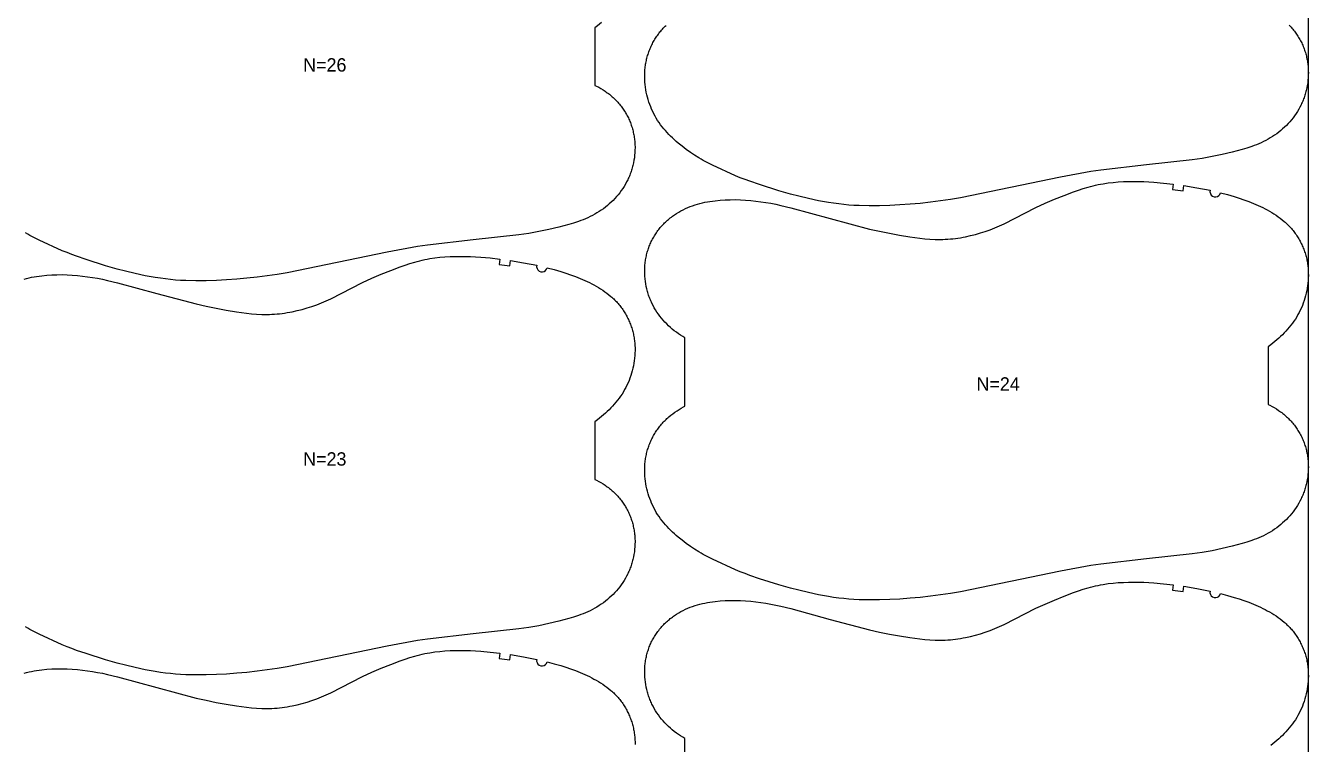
# Model space of a CAD drawing. Header units: inches. Extents: x 0 to 1954, y 0 to 1079.
# Drawn here: x 1474.4 to 1954.1, y 268.6 to 537.3 of the extents above; entities that cross this region are included whole.
import ezdxf

# ---------------------------------------------------------------- set-up
doc = ezdxf.new("R2010")
doc.units = ezdxf.units.IN

msp = doc.modelspace()

# ---------------------------------------------------------------- linework, layer by layer
at = {"layer": '1'}
for points in [[(0, 0), (1954.0894, 0), (1954.0894, 1078.714), (0, 1078.714), (0, 0)], [(1917.3463, 475.7156), (1917.303, 475.0946), (1917.4529, 474.4903), (1917.7812, 473.9614), (1918.2563, 473.5591), (1918.8321, 473.3223), (1919.4528, 473.2741), (1920.0583, 473.4191), (1920.5898, 473.7432), (1920.9959, 474.2151), (1921.2372, 474.789), (1923.807, 474.1025), (1926.361, 473.3577), (1928.1823, 472.7857), (1929.9914, 472.1766), (1931.7848, 471.5245), (1933.559, 470.8231), (1935.3105, 470.0667), (1936.1764, 469.6663), (1937.0349, 469.2505), (1937.8856, 468.8186), (1938.7279, 468.3702), (1939.5612, 467.9046), (1940.3849, 467.4213), (1941.1984, 466.9198), (1941.9998, 466.3989), (1942.7872, 465.8578), (1943.5588, 465.2955), (1944.3125, 464.7108), (1945.0466, 464.1027), (1945.4056, 463.7896), (1945.7589, 463.4703), (1946.1064, 463.1447), (1946.4477, 462.8125), (1946.7827, 462.4738), (1947.1112, 462.1287), (1947.4332, 461.7773), (1947.7485, 461.4198), (1948.0571, 461.0562), (1948.3589, 460.6869), (1948.6539, 460.3119), (1948.9419, 459.9314), (1949.2228, 459.5456), (1949.4966, 459.1546), (1949.7632, 458.7585), (1950.0225, 458.3576), (1950.2745, 457.952), (1950.5189, 457.5418), (1950.7559, 457.1272), (1950.9852, 456.7083), (1951.2067, 456.2854), (1951.4206, 455.8585), (1951.6265, 455.4279), (1951.8246, 454.9936), (1952.0148, 454.5558), (1952.1969, 454.1146), (1952.3709, 453.6703), (1952.5368, 453.2229), (1952.6945, 452.7726), (1952.844, 452.3195), (1952.9851, 451.8639), (1953.1178, 451.4057), (1953.2421, 450.9453), (1953.3579, 450.4827), (1953.4651, 450.0181), (1953.5637, 449.5516), (1953.6537, 449.0834), (1953.735, 448.6136), (1953.8077, 448.1424), (1953.872, 447.6699), (1953.9279, 447.1963), (1953.9754, 446.7217), (1954.0458, 445.7702), (1954.0836, 444.8166), (1954.0894, 443.8621), (1954.0638, 442.9078), (1954.0074, 441.955), (1953.9206, 441.0048), (1953.804, 440.0579), (1953.6579, 439.1152), (1953.4829, 438.1774), (1953.2792, 437.2451), (1953.0475, 436.3193), (1952.788, 435.4005), (1952.5012, 434.4896), (1952.1875, 433.5874), (1951.847, 432.695), (1951.4795, 431.8134), (1951.0851, 430.9439), (1950.6637, 430.0877), (1950.2153, 429.2458), (1949.7398, 428.4195), (1949.2372, 427.61), (1948.7078, 426.818), (1948.1529, 426.0436), (1947.5743, 425.2862), (1946.9734, 424.5456), (1946.3521, 423.8212), (1945.7119, 423.1129), (1945.0545, 422.4201), (1944.3816, 421.7425), (1943.6947, 421.0797), (1942.9947, 420.4311), (1942.2822, 419.7964), (1941.5581, 419.1749), (1940.0778, 417.9698), (1939.0894, 417.2159), (1939.0894, 395.6715), (1939.6608, 395.3977), (1940.5074, 394.9578), (1941.3394, 394.4901), (1942.1554, 393.9946), (1942.954, 393.4716), (1943.3463, 393.1999), (1943.7339, 392.9214), (1944.1164, 392.6361), (1944.4937, 392.344), (1944.8656, 392.0453), (1945.232, 391.7399), (1945.5928, 391.4278), (1945.9476, 391.1091), (1946.2964, 390.7839), (1946.639, 390.452), (1946.9752, 390.1136), (1947.3049, 389.7688), (1947.628, 389.4178), (1947.9444, 389.0606), (1948.2539, 388.6975), (1948.5564, 388.3285), (1948.8518, 387.9537), (1949.14, 387.5734), (1949.4209, 387.1877), (1949.6943, 386.7967), (1949.9601, 386.4005), (1950.2183, 385.9992), (1950.4686, 385.5931), (1950.711, 385.1822), (1950.9454, 384.7668), (1951.1716, 384.3468), (1951.3895, 383.9225), (1951.5991, 383.4941), (1951.8004, 383.0617), (1951.9933, 382.6254), (1952.1778, 382.1855), (1952.354, 381.7422), (1952.5217, 381.2956), (1952.681, 380.8458), (1952.8318, 380.3932), (1952.9742, 379.9377), (1953.108, 379.4797), (1953.2333, 379.0192), (1953.3501, 378.5566), (1953.4583, 378.0918), (1953.558, 377.6252), (1953.649, 377.1568), (1953.7314, 376.6869), (1953.8051, 376.2157), (1953.8704, 375.7431), (1953.927, 375.2695), (1953.9752, 374.7949), (1954.0149, 374.3195), (1954.0461, 373.8435), (1954.0689, 373.3669), (1954.0834, 372.89), (1954.0894, 372.4129), (1954.0766, 371.4585), (1954.0307, 370.505), (1953.9519, 369.5536), (1953.8406, 368.6054), (1953.6966, 367.6616), (1953.5202, 366.7236), (1953.3113, 365.7923), (1953.1947, 365.3297), (1953.0699, 364.8692), (1952.9371, 364.4111), (1952.7962, 363.9554), (1952.6472, 363.5024), (1952.4902, 363.0522), (1952.325, 362.6049), (1952.1518, 362.1607), (1951.9706, 361.7197), (1951.7814, 361.2821), (1951.5844, 360.8478), (1951.3797, 360.4172), (1950.9477, 359.5667), (1950.4864, 358.7315), (1949.9969, 357.9122), (1949.4801, 357.1096), (1948.9369, 356.3245), (1948.3685, 355.5575), (1947.7758, 354.8095), (1947.1594, 354.0809), (1946.5203, 353.3724), (1945.859, 352.6845), (1945.1764, 352.0179), (1944.4731, 351.373), (1943.7499, 350.7504), (1943.0076, 350.1507), (1942.2468, 349.5745), (1941.4686, 349.0219), (1940.6739, 348.4932), (1939.8636, 347.9887), (1939.0386, 347.5086), (1938.2001, 347.0531), (1937.3488, 346.6224), (1936.4858, 346.2168), (1935.6121, 345.8361), (1934.7287, 345.4784), (1933.8368, 345.1414), (1932.9376, 344.8229), (1931.1218, 344.2319), (1929.2906, 343.6872), (1925.6059, 342.6872), (1921.8956, 341.7958), (1918.1597, 341.0126), (1914.401, 340.3476), (1910.6237, 339.8038), (1893.5483, 337.9456), (1876.482, 336.006), (1872.7112, 335.4181), (1861.4452, 333.3697), (1824.0626, 325.6541), (1820.2968, 325.0324), (1812.7344, 323.9872), (1808.9416, 323.5596), (1805.1404, 323.2137), (1801.3327, 322.9476), (1797.5207, 322.7567), (1793.7054, 322.6421), (1789.888, 322.612), (1786.0723, 322.6969), (1784.1664, 322.793), (1782.2629, 322.9277), (1780.3626, 323.1016), (1778.4664, 323.3154), (1776.5751, 323.5694), (1774.689, 323.8609), (1770.9332, 324.5433), (1767.2, 325.3382), (1763.4883, 326.2282), (1760.4075, 327.0335), (1756.1272, 328.2484), (1748.8492, 330.5517), (1745.2393, 331.7958), (1743.4488, 332.4557), (1741.6726, 333.1512), (1739.9131, 333.8868), (1731.23, 337.8518), (1729.519, 338.6961), (1727.8338, 339.588), (1727.0036, 340.0565), (1726.1821, 340.5404), (1724.5647, 341.5518), (1722.9808, 342.6167), (1721.4297, 343.7301), (1719.9116, 344.8881), (1718.4313, 346.0932), (1717.7072, 346.7147), (1716.9948, 347.3494), (1716.2947, 347.998), (1715.6078, 348.6608), (1714.9349, 349.3384), (1714.2775, 350.0312), (1713.6373, 350.7395), (1713.016, 351.4639), (1712.4152, 352.2045), (1711.8365, 352.9619), (1711.2816, 353.7363), (1710.7522, 354.5283), (1710.2496, 355.3378), (1709.7742, 356.1641), (1709.3257, 357.006), (1708.9043, 357.8622), (1708.5099, 358.7317), (1708.1425, 359.6133), (1707.8019, 360.5057), (1707.4882, 361.4079), (1707.2015, 362.3188), (1706.942, 363.2376), (1706.7102, 364.1634), (1706.5065, 365.0957), (1706.3315, 366.0335), (1706.1854, 366.9762), (1706.0688, 367.9231), (1705.982, 368.8733), (1705.9256, 369.8261), (1705.9, 370.7804), (1705.9058, 371.7349), (1705.9436, 372.6885), (1706.014, 373.64), (1706.0615, 374.1146), (1706.1174, 374.5882), (1706.1817, 375.0607), (1706.2544, 375.5319), (1706.3358, 376.0017), (1706.4257, 376.4699), (1706.5243, 376.9364), (1706.6315, 377.401), (1706.7473, 377.8636), (1706.8716, 378.324), (1707.0043, 378.7822), (1707.1455, 379.2378), (1707.2949, 379.6909), (1707.4526, 380.1412), (1707.6185, 380.5886), (1707.7925, 381.0329), (1707.9747, 381.4741), (1708.1648, 381.9119), (1708.3629, 382.3462), (1708.5689, 382.7768), (1708.7827, 383.2037), (1709.0043, 383.6266), (1709.2336, 384.0455), (1709.4705, 384.4601), (1709.715, 384.8703), (1709.9669, 385.2759), (1710.2262, 385.6768), (1710.4928, 386.0729), (1710.7666, 386.4639), (1711.0475, 386.8497), (1711.3355, 387.2302), (1711.6305, 387.6052), (1711.9323, 387.9745), (1712.2409, 388.3381), (1712.5563, 388.6956), (1712.8782, 389.047), (1713.2067, 389.3921), (1713.5417, 389.7308), (1713.883, 390.063), (1714.2305, 390.3886), (1714.5838, 390.7079), (1714.9429, 391.021), (1715.6769, 391.6291), (1716.4306, 392.2138), (1717.2022, 392.7761), (1717.9897, 393.3172), (1718.7911, 393.8381), (1719.6045, 394.3396), (1720.4282, 394.8229), (1720.9, 395.0865), (1720.9, 420.6198), (1720.1259, 421.0704), (1719.3156, 421.5749), (1718.5208, 422.1036), (1717.7426, 422.6562), (1716.9818, 423.2324), (1716.2395, 423.8321), (1715.5163, 424.4547), (1714.813, 425.0996), (1714.1304, 425.7662), (1713.4691, 426.4541), (1712.83, 427.1626), (1712.2137, 427.8912), (1711.6209, 428.6392), (1711.0525, 429.4062), (1710.5094, 430.1913), (1709.9925, 430.9939), (1709.503, 431.8132), (1709.0417, 432.6484), (1708.6098, 433.4989), (1708.4051, 433.9295), (1708.208, 434.3638), (1708.0189, 434.8014), (1707.8376, 435.2424), (1707.6644, 435.6866), (1707.4992, 436.1339), (1707.3422, 436.5841), (1707.1932, 437.0371), (1707.0523, 437.4928), (1706.9195, 437.9509), (1706.7948, 438.4114), (1706.6781, 438.874), (1706.4692, 439.8053), (1706.2928, 440.7433), (1706.1489, 441.6871), (1706.0375, 442.6353), (1705.9587, 443.5867), (1705.9128, 444.5402), (1705.9, 445.4946), (1705.9061, 445.9717), (1705.9205, 446.4486), (1705.9433, 446.9252), (1705.9745, 447.4012), (1706.0142, 447.8766), (1706.0624, 448.3512), (1706.1191, 448.8248), (1706.1843, 449.2974), (1706.2581, 449.7686), (1706.3405, 450.2385), (1706.4315, 450.7069), (1706.5311, 451.1735), (1706.6393, 451.6383), (1706.7561, 452.1009), (1706.8814, 452.5614), (1707.0152, 453.0194), (1707.1576, 453.4749), (1707.3084, 453.9275), (1707.4677, 454.3773), (1707.6354, 454.8239), (1707.8116, 455.2672), (1707.9961, 455.7071), (1708.1891, 456.1434), (1708.3903, 456.5758), (1708.5999, 457.0042), (1708.8178, 457.4285), (1709.044, 457.8485), (1709.2784, 458.2639), (1709.5208, 458.6748), (1709.7711, 459.0809), (1710.0293, 459.4821), (1710.2951, 459.8784), (1710.5685, 460.2694), (1710.8494, 460.6551), (1711.1376, 461.0354), (1711.433, 461.4102), (1711.7355, 461.7792), (1712.045, 462.1423), (1712.3614, 462.4995), (1712.6845, 462.8505), (1713.0142, 463.1953), (1713.3504, 463.5337), (1713.693, 463.8656), (1714.0418, 464.1908), (1714.3967, 464.5095), (1714.7574, 464.8216), (1715.1238, 465.127), (1715.4957, 465.4257), (1715.8731, 465.7178), (1716.2556, 466.0031), (1716.6431, 466.2816), (1717.0354, 466.5533), (1717.8341, 467.0763), (1718.65, 467.5718), (1719.482, 468.0395), (1720.3287, 468.4794), (1721.1889, 468.8917), (1722.0617, 469.2766), (1722.946, 469.6346), (1723.8407, 469.9658), (1724.7448, 470.2707), (1725.6572, 470.5496), (1726.5769, 470.8028), (1727.503, 471.0307), (1728.4346, 471.2345), (1729.3711, 471.4154), (1730.3118, 471.5749), (1731.2562, 471.714), (1732.2035, 471.8342), (1734.1042, 472.0228), (1736.0092, 472.1494), (1737.9165, 472.2166), (1739.8246, 472.2254), (1741.7318, 472.1771), (1743.6368, 472.0732), (1745.5388, 471.9175), (1747.4367, 471.7143), (1749.3299, 471.468), (1751.2175, 471.1822), (1753.0985, 470.8569), (1754.9717, 470.4913), (1756.8361, 470.0849), (1760.539, 469.1619), (1775.2666, 465.1351), (1790.0332, 461.2533), (1793.7564, 460.412), (1797.4957, 459.6454), (1801.2488, 458.9502), (1805.0144, 458.3289), (1808.7967, 457.8161), (1810.6955, 457.6145), (1812.5984, 457.4614), (1814.5041, 457.3675), (1815.4576, 457.346), (1816.4112, 457.3434), (1817.3647, 457.3606), (1818.3179, 457.3975), (1819.2703, 457.4538), (1820.2215, 457.5292), (1821.1712, 457.6232), (1822.119, 457.7354), (1823.0645, 457.8656), (1824.0074, 458.0133), (1824.9472, 458.1782), (1825.8839, 458.3597), (1827.7472, 458.7709), (1829.5963, 459.2431), (1831.4303, 459.7723), (1833.2481, 460.3556), (1835.0476, 460.9924), (1836.8267, 461.6829), (1838.5832, 462.4275), (1840.3164, 463.2241), (1852.231, 469.2676), (1855.6963, 470.8671), (1859.2038, 472.3735), (1862.7419, 473.8044), (1866.3131, 475.1526), (1868.1133, 475.7896), (1869.9255, 476.3902), (1871.7521, 476.9416), (1872.6715, 477.1951), (1873.5953, 477.4315), (1874.5237, 477.6498), (1875.4563, 477.85), (1876.3929, 478.0327), (1877.3328, 478.1982), (1879.2211, 478.4797), (1881.1176, 478.6984), (1883.0193, 478.8583), (1884.9245, 478.9654), (1886.8321, 479.0259), (1888.7408, 479.046), (1890.6494, 479.031), (1892.5573, 478.9811), (1894.4637, 478.8957), (1896.368, 478.774), (1899.9606, 478.4497), (1903.5446, 478.0322), (1903.2947, 476.0479), (1907.2218, 475.5185), (1907.5088, 477.4978), (1912.436, 476.6532), (1917.3463, 475.7156)]]:
    msp.add_lwpolyline(points, close=True, dxfattribs=at)
for points in [[(1689.7581, 538.4389), (1688.2778, 537.2338), (1687.2894, 536.4799), (1687.2894, 514.9355), (1687.8608, 514.6617), (1688.7074, 514.2218), (1689.5394, 513.7541), (1690.3554, 513.2586), (1691.154, 512.7356), (1691.5463, 512.4639), (1691.9339, 512.1854), (1692.3164, 511.9001), (1692.6937, 511.608), (1693.0656, 511.3093), (1693.432, 511.0039), (1693.7928, 510.6918), (1694.1476, 510.3731), (1694.4964, 510.0479), (1694.839, 509.716), (1695.1752, 509.3776), (1695.5049, 509.0328), (1695.828, 508.6818), (1696.1444, 508.3246), (1696.4539, 507.9615), (1696.7564, 507.5925), (1697.0518, 507.2177), (1697.34, 506.8374), (1697.6209, 506.4517), (1697.8943, 506.0607), (1698.1601, 505.6645), (1698.4183, 505.2632), (1698.6686, 504.8571), (1698.911, 504.4462), (1699.1454, 504.0308), (1699.3716, 503.6108), (1699.5895, 503.1865), (1699.7991, 502.7581), (1700.0004, 502.3257), (1700.1933, 501.8894), (1700.3778, 501.4495), (1700.554, 501.0062), (1700.7217, 500.5596), (1700.881, 500.1098), (1701.0318, 499.6572), (1701.1742, 499.2017), (1701.308, 498.7437), (1701.4333, 498.2832), (1701.5501, 497.8206), (1701.6583, 497.3558), (1701.758, 496.8892), (1701.849, 496.4208), (1701.9314, 495.9509), (1702.0051, 495.4797), (1702.0704, 495.0071), (1702.127, 494.5335), (1702.1752, 494.0589), (1702.2149, 493.5835), (1702.2461, 493.1075), (1702.2689, 492.6309), (1702.2834, 492.154), (1702.2894, 491.6769), (1702.2766, 490.7225), (1702.2307, 489.769), (1702.1519, 488.8176), (1702.0406, 487.8694), (1701.8966, 486.9256), (1701.7202, 485.9876), (1701.5113, 485.0563), (1701.3947, 484.5937), (1701.2699, 484.1332), (1701.1371, 483.6751), (1700.9962, 483.2194), (1700.8472, 482.7664), (1700.6902, 482.3162), (1700.525, 481.8689), (1700.3518, 481.4247), (1700.1706, 480.9837), (1699.9814, 480.5461), (1699.7844, 480.1118), (1699.5797, 479.6812), (1699.1477, 478.8307), (1698.6864, 477.9955), (1698.1969, 477.1762), (1697.6801, 476.3736), (1697.1369, 475.5885), (1696.5685, 474.8215), (1695.9758, 474.0735), (1695.3594, 473.3449), (1694.7203, 472.6364), (1694.059, 471.9485), (1693.3764, 471.2819), (1692.6731, 470.637), (1691.9499, 470.0144), (1691.2076, 469.4147), (1690.4468, 468.8385), (1689.6686, 468.2859), (1688.8739, 467.7572), (1688.0636, 467.2527), (1687.2386, 466.7726), (1686.4001, 466.3171), (1685.5488, 465.8864), (1684.6858, 465.4808), (1683.8121, 465.1001), (1682.9287, 464.7424), (1682.0368, 464.4054), (1681.1376, 464.0869), (1679.3218, 463.4959), (1677.4906, 462.9512), (1673.8059, 461.9512), (1670.0956, 461.0598), (1666.3597, 460.2766), (1662.601, 459.6116), (1658.8237, 459.0678), (1641.7483, 457.2096), (1624.682, 455.27), (1620.9112, 454.6821), (1609.6452, 452.6337), (1572.2626, 444.9181), (1568.4968, 444.2964), (1560.9344, 443.2512), (1557.1416, 442.8236), (1553.3404, 442.4777), (1549.5327, 442.2116), (1545.7207, 442.0207), (1541.9054, 441.9061), (1538.088, 441.876), (1534.2723, 441.9609), (1532.3664, 442.057), (1530.4629, 442.1917), (1528.5626, 442.3656), (1526.6664, 442.5794), (1524.7751, 442.8334), (1522.889, 443.1249), (1519.1332, 443.8073), (1515.4, 444.6022), (1511.6883, 445.4922), (1508.6075, 446.2975), (1504.3272, 447.5124), (1497.0492, 449.8157), (1493.4393, 451.0598), (1491.6488, 451.7197), (1489.8726, 452.4152), (1488.1131, 453.1508), (1479.43, 457.1158), (1477.719, 457.9601), (1476.0338, 458.852), (1475.2036, 459.3205), (1474.3821, 459.8044)], [(1946.9752, 537.4056), (1947.3049, 537.0608), (1947.628, 536.7098), (1947.9444, 536.3526), (1948.2539, 535.9895), (1948.5564, 535.6205), (1948.8518, 535.2457), (1949.14, 534.8654), (1949.4209, 534.4797), (1949.6943, 534.0887), (1949.9601, 533.6925), (1950.2183, 533.2912), (1950.4686, 532.8851), (1950.711, 532.4742), (1950.9454, 532.0588), (1951.1716, 531.6388), (1951.3895, 531.2145), (1951.5991, 530.7861), (1951.8004, 530.3537), (1951.9933, 529.9174), (1952.1778, 529.4775), (1952.354, 529.0342), (1952.5217, 528.5876), (1952.681, 528.1378), (1952.8318, 527.6852), (1952.9742, 527.2297), (1953.108, 526.7717), (1953.2333, 526.3112), (1953.3501, 525.8486), (1953.4583, 525.3838), (1953.558, 524.9172), (1953.649, 524.4488), (1953.7314, 523.9789), (1953.8051, 523.5077), (1953.8704, 523.0351), (1953.927, 522.5615), (1953.9752, 522.0869), (1954.0149, 521.6115), (1954.0461, 521.1355), (1954.0689, 520.6589), (1954.0834, 520.182), (1954.0894, 519.7049), (1954.0766, 518.7505), (1954.0307, 517.797), (1953.9519, 516.8456), (1953.8406, 515.8974), (1953.6966, 514.9536), (1953.5202, 514.0156), (1953.3113, 513.0843), (1953.1947, 512.6217), (1953.0699, 512.1612), (1952.9371, 511.7031), (1952.7962, 511.2474), (1952.6472, 510.7944), (1952.4902, 510.3442), (1952.325, 509.8969), (1952.1518, 509.4527), (1951.9706, 509.0117), (1951.7814, 508.5741), (1951.5844, 508.1398), (1951.3797, 507.7092), (1950.9477, 506.8587), (1950.4864, 506.0235), (1949.9969, 505.2042), (1949.4801, 504.4016), (1948.9369, 503.6165), (1948.3685, 502.8495), (1947.7758, 502.1015), (1947.1594, 501.3729), (1946.5203, 500.6644), (1945.859, 499.9765), (1945.1764, 499.3099), (1944.4731, 498.665), (1943.7499, 498.0424), (1943.0076, 497.4427), (1942.2468, 496.8665), (1941.4686, 496.3139), (1940.6739, 495.7852), (1939.8636, 495.2807), (1939.0386, 494.8006), (1938.2001, 494.3451), (1937.3488, 493.9144), (1936.4858, 493.5088), (1935.6121, 493.1281), (1934.7287, 492.7704), (1933.8368, 492.4334), (1932.9376, 492.1149), (1931.1218, 491.5239), (1929.2906, 490.9792), (1925.6059, 489.9792), (1921.8956, 489.0878), (1918.1597, 488.3046), (1914.401, 487.6396), (1910.6237, 487.0958), (1893.5483, 485.2376), (1876.482, 483.298), (1872.7112, 482.7101), (1861.4452, 480.6617), (1824.0626, 472.9461), (1820.2968, 472.3244), (1812.7344, 471.2792), (1808.9416, 470.8516), (1805.1404, 470.5057), (1801.3327, 470.2396), (1797.5207, 470.0487), (1793.7054, 469.9341), (1789.888, 469.904), (1786.0723, 469.9889), (1784.1664, 470.085), (1782.2629, 470.2197), (1780.3626, 470.3936), (1778.4664, 470.6074), (1776.5751, 470.8614), (1774.689, 471.1529), (1770.9332, 471.8353), (1767.2, 472.6302), (1763.4883, 473.5202), (1760.4075, 474.3255), (1756.1272, 475.5404), (1748.8492, 477.8437), (1745.2393, 479.0878), (1743.4488, 479.7477), (1741.6726, 480.4432), (1739.9131, 481.1788), (1731.23, 485.1438), (1729.519, 485.9881), (1727.8338, 486.88), (1727.0036, 487.3485), (1726.1821, 487.8324), (1724.5647, 488.8438), (1722.9808, 489.9087), (1721.4297, 491.0221), (1719.9116, 492.1801), (1718.4313, 493.3852), (1717.7072, 494.0067), (1716.9948, 494.6414), (1716.2947, 495.29), (1715.6078, 495.9528), (1714.9349, 496.6304), (1714.2775, 497.3232), (1713.6373, 498.0315), (1713.016, 498.7559), (1712.4152, 499.4965), (1711.8365, 500.2539), (1711.2816, 501.0283), (1710.7522, 501.8203), (1710.2496, 502.6298), (1709.7742, 503.4561), (1709.3257, 504.298), (1708.9043, 505.1542), (1708.5099, 506.0237), (1708.1425, 506.9053), (1707.8019, 507.7977), (1707.4882, 508.6999), (1707.2015, 509.6108), (1706.942, 510.5296), (1706.7102, 511.4554), (1706.5065, 512.3877), (1706.3315, 513.3255), (1706.1854, 514.2682), (1706.0688, 515.2151), (1705.982, 516.1653), (1705.9256, 517.1181), (1705.9, 518.0724), (1705.9058, 519.0269), (1705.9436, 519.9805), (1706.014, 520.932), (1706.0615, 521.4066), (1706.1174, 521.8802), (1706.1817, 522.3527), (1706.2544, 522.8239), (1706.3358, 523.2937), (1706.4257, 523.7619), (1706.5243, 524.2284), (1706.6315, 524.693), (1706.7473, 525.1556), (1706.8716, 525.616), (1707.0043, 526.0742), (1707.1455, 526.5298), (1707.2949, 526.9829), (1707.4526, 527.4332), (1707.6185, 527.8806), (1707.7925, 528.3249), (1707.9747, 528.7661), (1708.1648, 529.2039), (1708.3629, 529.6382), (1708.5689, 530.0688), (1708.7827, 530.4957), (1709.0043, 530.9186), (1709.2336, 531.3375), (1709.4705, 531.7521), (1709.715, 532.1623), (1709.9669, 532.5679), (1710.2262, 532.9688), (1710.4928, 533.3649), (1710.7666, 533.7559), (1711.0475, 534.1417), (1711.3355, 534.5222), (1711.6305, 534.8972), (1711.9323, 535.2665), (1712.2409, 535.6301), (1712.5563, 535.9876), (1712.8782, 536.339), (1713.2067, 536.6841), (1713.5417, 537.0228), (1713.883, 537.355)], [(1473.8572, 442.5216), (1474.7769, 442.7748), (1475.703, 443.0027), (1476.6346, 443.2065), (1477.5711, 443.3874), (1478.5118, 443.5469), (1479.4562, 443.686), (1480.4035, 443.8062), (1482.3042, 443.9948), (1484.2092, 444.1214), (1486.1165, 444.1886), (1488.0246, 444.1974), (1489.9318, 444.1491), (1491.8368, 444.0452), (1493.7388, 443.8895), (1495.6367, 443.6863), (1497.5299, 443.44), (1499.4175, 443.1542), (1501.2985, 442.8289), (1503.1717, 442.4633), (1505.0361, 442.0569), (1508.739, 441.1339), (1523.4666, 437.1071), (1538.2332, 433.2253), (1541.9564, 432.384), (1545.6957, 431.6174), (1549.4488, 430.9222), (1553.2144, 430.3009), (1556.9967, 429.7881), (1558.8955, 429.5865), (1560.7984, 429.4334), (1562.7041, 429.3395), (1563.6576, 429.318), (1564.6112, 429.3154), (1565.5647, 429.3326), (1566.5179, 429.3695), (1567.4703, 429.4258), (1568.4215, 429.5012), (1569.3712, 429.5952), (1570.319, 429.7074), (1571.2645, 429.8376), (1572.2074, 429.9853), (1573.1472, 430.1502), (1574.0839, 430.3317), (1575.9472, 430.7429), (1577.7963, 431.2151), (1579.6303, 431.7443), (1581.4481, 432.3276), (1583.2476, 432.9644), (1585.0267, 433.6549), (1586.7832, 434.3995), (1588.5164, 435.1961), (1600.431, 441.2396), (1603.8963, 442.8391), (1607.4038, 444.3455), (1610.9419, 445.7764), (1614.5131, 447.1246), (1616.3133, 447.7616), (1618.1255, 448.3622), (1619.9521, 448.9136), (1620.8715, 449.1671), (1621.7953, 449.4035), (1622.7237, 449.6218), (1623.6563, 449.822), (1624.5929, 450.0047), (1625.5328, 450.1702), (1627.4211, 450.4517), (1629.3176, 450.6704), (1631.2193, 450.8303), (1633.1245, 450.9374), (1635.0321, 450.9979), (1636.9408, 451.018), (1638.8494, 451.003), (1640.7573, 450.9531), (1642.6637, 450.8677), (1644.568, 450.746), (1648.1606, 450.4217), (1651.7446, 450.0042), (1651.4947, 448.0199), (1655.4218, 447.4905), (1655.7088, 449.4698), (1660.636, 448.6252), (1665.5463, 447.6876), (1665.5463, 447.6876), (1665.503, 447.0666), (1665.6529, 446.4623), (1665.9812, 445.9334), (1666.4563, 445.5311), (1667.0321, 445.2943), (1667.6528, 445.2461), (1668.2583, 445.3911), (1668.7898, 445.7152), (1669.1959, 446.1871), (1669.4372, 446.761), (1672.007, 446.0745), (1674.561, 445.3297), (1676.3823, 444.7577), (1678.1914, 444.1486), (1679.9848, 443.4965), (1681.759, 442.7951), (1683.5105, 442.0387), (1684.3764, 441.6383), (1685.2349, 441.2225), (1686.0856, 440.7906), (1686.9279, 440.3422), (1687.7612, 439.8766), (1688.5849, 439.3933), (1689.3984, 438.8918), (1690.1998, 438.3709), (1690.9872, 437.8298), (1691.7588, 437.2675), (1692.5125, 436.6828), (1693.2466, 436.0747), (1693.6056, 435.7616), (1693.9589, 435.4423), (1694.3064, 435.1167), (1694.6477, 434.7845), (1694.9827, 434.4458), (1695.3112, 434.1007), (1695.6332, 433.7493), (1695.9485, 433.3918), (1696.2571, 433.0282), (1696.5589, 432.6589), (1696.8539, 432.2839), (1697.1419, 431.9034), (1697.4228, 431.5176), (1697.6966, 431.1266), (1697.9632, 430.7305), (1698.2225, 430.3296), (1698.4745, 429.924), (1698.7189, 429.5138), (1698.9559, 429.0992), (1699.1852, 428.6803), (1699.4067, 428.2574), (1699.6206, 427.8305), (1699.8265, 427.3999), (1700.0246, 426.9656), (1700.2148, 426.5278), (1700.3969, 426.0866), (1700.5709, 425.6423), (1700.7368, 425.1949), (1700.8945, 424.7446), (1701.044, 424.2915), (1701.1851, 423.8359), (1701.3178, 423.3777), (1701.4421, 422.9173), (1701.5579, 422.4547), (1701.6651, 421.9901), (1701.7637, 421.5236), (1701.8537, 421.0554), (1701.935, 420.5856), (1702.0077, 420.1144), (1702.072, 419.6419), (1702.1279, 419.1683), (1702.1754, 418.6937), (1702.2458, 417.7422), (1702.2836, 416.7886), (1702.2894, 415.8341), (1702.2638, 414.8798), (1702.2074, 413.927), (1702.1206, 412.9768), (1702.004, 412.0299), (1701.8579, 411.0872), (1701.6829, 410.1494), (1701.4792, 409.2171), (1701.2475, 408.2913), (1700.988, 407.3725), (1700.7012, 406.4616), (1700.3875, 405.5594), (1700.047, 404.667), (1699.6795, 403.7854), (1699.2851, 402.9159), (1698.8637, 402.0597), (1698.4153, 401.2178), (1697.9398, 400.3915), (1697.4372, 399.582), (1696.9078, 398.79), (1696.3529, 398.0156), (1695.7743, 397.2582), (1695.1734, 396.5176), (1694.5521, 395.7932), (1693.9119, 395.0849), (1693.2545, 394.3921), (1692.5816, 393.7145), (1691.8947, 393.0517), (1691.1947, 392.4031), (1690.4822, 391.7684), (1689.7581, 391.1469), (1688.2778, 389.9418), (1687.2894, 389.1879), (1687.2894, 367.6435), (1687.8608, 367.3697), (1688.7074, 366.9298), (1689.5394, 366.4621), (1690.3554, 365.9666), (1691.154, 365.4436), (1691.5463, 365.1719), (1691.9339, 364.8934), (1692.3164, 364.6081), (1692.6937, 364.316), (1693.0656, 364.0173), (1693.432, 363.7119), (1693.7928, 363.3998), (1694.1476, 363.0811), (1694.4964, 362.7559), (1694.839, 362.424), (1695.1752, 362.0856), (1695.5049, 361.7408), (1695.828, 361.3898), (1696.1444, 361.0326), (1696.4539, 360.6695), (1696.7564, 360.3005), (1697.0518, 359.9257), (1697.34, 359.5454), (1697.6209, 359.1597), (1697.8943, 358.7687), (1698.1601, 358.3725), (1698.4183, 357.9712), (1698.6686, 357.5651), (1698.911, 357.1542), (1699.1454, 356.7388), (1699.3716, 356.3188), (1699.5895, 355.8945), (1699.7991, 355.4661), (1700.0004, 355.0337), (1700.1933, 354.5974), (1700.3778, 354.1575), (1700.554, 353.7142), (1700.7217, 353.2676), (1700.881, 352.8178), (1701.0318, 352.3652), (1701.1742, 351.9097), (1701.308, 351.4517), (1701.4333, 350.9912), (1701.5501, 350.5286), (1701.6583, 350.0638), (1701.758, 349.5972), (1701.849, 349.1288), (1701.9314, 348.6589), (1702.0051, 348.1877), (1702.0704, 347.7151), (1702.127, 347.2415), (1702.1752, 346.7669), (1702.2149, 346.2915), (1702.2461, 345.8155), (1702.2689, 345.3389), (1702.2834, 344.862), (1702.2894, 344.3849), (1702.2766, 343.4305), (1702.2307, 342.477), (1702.1519, 341.5256), (1702.0406, 340.5774), (1701.8966, 339.6336), (1701.7202, 338.6956), (1701.5113, 337.7643), (1701.3947, 337.3017), (1701.2699, 336.8412), (1701.1371, 336.3831), (1700.9962, 335.9274), (1700.8472, 335.4744), (1700.6902, 335.0242), (1700.525, 334.5769), (1700.3518, 334.1327), (1700.1706, 333.6917), (1699.9814, 333.2541), (1699.7844, 332.8198), (1699.5797, 332.3892), (1699.1477, 331.5387), (1698.6864, 330.7035), (1698.1969, 329.8842), (1697.6801, 329.0816), (1697.1369, 328.2965), (1696.5685, 327.5295), (1695.9758, 326.7815), (1695.3594, 326.0529), (1694.7203, 325.3444), (1694.059, 324.6565), (1693.3764, 323.9899), (1692.6731, 323.345), (1691.9499, 322.7224), (1691.2076, 322.1227), (1690.4468, 321.5465), (1689.6686, 320.9939), (1688.8739, 320.4652), (1688.0636, 319.9607), (1687.2386, 319.4806), (1686.4001, 319.0251), (1685.5488, 318.5944), (1684.6858, 318.1888), (1683.8121, 317.8081), (1682.9287, 317.4504), (1682.0368, 317.1134), (1681.1376, 316.7949), (1679.3218, 316.2039), (1677.4906, 315.6592), (1673.8059, 314.6592), (1670.0956, 313.7678), (1666.3597, 312.9846), (1662.601, 312.3196), (1658.8237, 311.7758), (1641.7483, 309.9176), (1624.682, 307.978), (1620.9112, 307.3901), (1609.6452, 305.3417), (1572.2626, 297.6261), (1568.4968, 297.0044), (1560.9344, 295.9592), (1557.1416, 295.5316), (1553.3404, 295.1857), (1549.5327, 294.9196), (1545.7207, 294.7287), (1541.9054, 294.6141), (1538.088, 294.584), (1534.2723, 294.6689), (1532.3664, 294.765), (1530.4629, 294.8997), (1528.5626, 295.0736), (1526.6664, 295.2874), (1524.7751, 295.5414), (1522.889, 295.8329), (1519.1332, 296.5153), (1515.4, 297.3102), (1511.6883, 298.2002), (1508.6075, 299.0055), (1504.3272, 300.2204), (1497.0492, 302.5237), (1493.4393, 303.7678), (1491.6488, 304.4277), (1489.8726, 305.1232), (1488.1131, 305.8588), (1479.43, 309.8238), (1477.719, 310.6681), (1476.0338, 311.56), (1475.2036, 312.0285), (1474.3821, 312.5124)], [(1720.9, 245.2945), (1720.9, 270.8278), (1720.1259, 271.2784), (1719.3156, 271.7829), (1718.5208, 272.3116), (1717.7426, 272.8642), (1716.9818, 273.4404), (1716.2395, 274.0401), (1715.5163, 274.6627), (1714.813, 275.3076), (1714.1304, 275.9742), (1713.4691, 276.6621), (1712.83, 277.3706), (1712.2137, 278.0992), (1711.6209, 278.8472), (1711.0525, 279.6142), (1710.5094, 280.3993), (1709.9925, 281.2019), (1709.503, 282.0212), (1709.0417, 282.8564), (1708.6098, 283.7069), (1708.4051, 284.1375), (1708.208, 284.5718), (1708.0189, 285.0094), (1707.8376, 285.4504), (1707.6644, 285.8946), (1707.4992, 286.3419), (1707.3422, 286.7921), (1707.1932, 287.2451), (1707.0523, 287.7008), (1706.9195, 288.1589), (1706.7948, 288.6194), (1706.6781, 289.082), (1706.4692, 290.0133), (1706.2928, 290.9513), (1706.1489, 291.8951), (1706.0375, 292.8433), (1705.9587, 293.7947), (1705.9128, 294.7482), (1705.9, 295.7026), (1705.9061, 296.1797), (1705.9205, 296.6566), (1705.9433, 297.1332), (1705.9745, 297.6092), (1706.0142, 298.0846), (1706.0624, 298.5592), (1706.1191, 299.0328), (1706.1843, 299.5054), (1706.2581, 299.9766), (1706.3405, 300.4465), (1706.4315, 300.9149), (1706.5311, 301.3815), (1706.6393, 301.8463), (1706.7561, 302.3089), (1706.8814, 302.7694), (1707.0152, 303.2274), (1707.1576, 303.6829), (1707.3084, 304.1355), (1707.4677, 304.5853), (1707.6354, 305.0319), (1707.8116, 305.4752), (1707.9961, 305.9151), (1708.1891, 306.3514), (1708.3903, 306.7838), (1708.5999, 307.2122), (1708.8178, 307.6365), (1709.044, 308.0565), (1709.2784, 308.4719), (1709.5208, 308.8828), (1709.7711, 309.2889), (1710.0293, 309.6901), (1710.2951, 310.0864), (1710.5685, 310.4774), (1710.8494, 310.8631), (1711.1376, 311.2434), (1711.433, 311.6182), (1711.7355, 311.9872), (1712.045, 312.3503), (1712.3614, 312.7075), (1712.6845, 313.0585), (1713.0142, 313.4033), (1713.3504, 313.7417), (1713.693, 314.0736), (1714.0418, 314.3988), (1714.3967, 314.7175), (1714.7574, 315.0296), (1715.1238, 315.335), (1715.4957, 315.6337), (1715.8731, 315.9258), (1716.2556, 316.2111), (1716.6431, 316.4896), (1717.0354, 316.7613), (1717.8341, 317.2843), (1718.65, 317.7798), (1719.482, 318.2475), (1720.3287, 318.6874), (1721.1889, 319.0997), (1722.0617, 319.4846), (1722.946, 319.8426), (1723.8407, 320.1738), (1724.7448, 320.4787), (1725.6572, 320.7576), (1726.5769, 321.0108), (1727.503, 321.2387), (1728.4346, 321.4425), (1729.3711, 321.6234), (1730.3118, 321.7829), (1731.2562, 321.922), (1732.2035, 322.0422), (1734.1042, 322.2308), (1736.0092, 322.3574), (1737.9165, 322.4246), (1739.8246, 322.4334), (1741.7318, 322.3851), (1743.6368, 322.2812), (1745.5388, 322.1255), (1747.4367, 321.9223), (1749.3299, 321.676), (1751.2175, 321.3902), (1753.0985, 321.0649), (1754.9717, 320.6993), (1756.8361, 320.2929), (1760.539, 319.3699), (1775.2666, 315.3431), (1790.0332, 311.4613), (1793.7564, 310.62), (1797.4957, 309.8534), (1801.2488, 309.1582), (1805.0144, 308.5369), (1808.7967, 308.0241), (1810.6955, 307.8225), (1812.5984, 307.6694), (1814.5041, 307.5755), (1815.4576, 307.554), (1816.4112, 307.5514), (1817.3647, 307.5686), (1818.3179, 307.6055), (1819.2703, 307.6618), (1820.2215, 307.7372), (1821.1712, 307.8312), (1822.119, 307.9434), (1823.0645, 308.0736), (1824.0074, 308.2213), (1824.9472, 308.3862), (1825.8839, 308.5677), (1827.7472, 308.9789), (1829.5963, 309.4511), (1831.4303, 309.9803), (1833.2481, 310.5636), (1835.0476, 311.2004), (1836.8267, 311.8909), (1838.5832, 312.6355), (1840.3164, 313.4321), (1852.231, 319.4756), (1855.6963, 321.0751), (1859.2038, 322.5815), (1862.7419, 324.0124), (1866.3131, 325.3606), (1868.1133, 325.9976), (1869.9255, 326.5982), (1871.7521, 327.1496), (1872.6715, 327.4031), (1873.5953, 327.6395), (1874.5237, 327.8578), (1875.4563, 328.058), (1876.3929, 328.2407), (1877.3328, 328.4062), (1879.2211, 328.6877), (1881.1176, 328.9064), (1883.0193, 329.0663), (1884.9245, 329.1734), (1886.8321, 329.2339), (1888.7408, 329.254), (1890.6494, 329.239), (1892.5573, 329.1891), (1894.4637, 329.1037), (1896.368, 328.982), (1899.9606, 328.6577), (1903.5446, 328.2402), (1903.2947, 326.2559), (1907.2218, 325.7265), (1907.5088, 327.7058), (1912.436, 326.8612), (1917.3463, 325.9236), (1917.3463, 325.9236), (1917.303, 325.3026), (1917.4529, 324.6983), (1917.7812, 324.1694), (1918.2563, 323.7671), (1918.8321, 323.5303), (1919.4528, 323.4821), (1920.0583, 323.6271), (1920.5898, 323.9512), (1920.9959, 324.4231), (1921.2372, 324.997), (1923.807, 324.3105), (1926.361, 323.5657), (1928.1823, 322.9937), (1929.9914, 322.3846), (1931.7848, 321.7325), (1933.559, 321.0311), (1935.3105, 320.2747), (1936.1764, 319.8743), (1937.0349, 319.4585), (1937.8856, 319.0266), (1938.7279, 318.5782), (1939.5612, 318.1126), (1940.3849, 317.6293), (1941.1984, 317.1278), (1941.9998, 316.6069), (1942.7872, 316.0658), (1943.5588, 315.5035), (1944.3125, 314.9188), (1945.0466, 314.3107), (1945.4056, 313.9976), (1945.7589, 313.6783), (1946.1064, 313.3527), (1946.4477, 313.0205), (1946.7827, 312.6818), (1947.1112, 312.3367), (1947.4332, 311.9853), (1947.7485, 311.6278), (1948.0571, 311.2642), (1948.3589, 310.8949), (1948.6539, 310.5199), (1948.9419, 310.1394), (1949.2228, 309.7536), (1949.4966, 309.3626), (1949.7632, 308.9665), (1950.0225, 308.5656), (1950.2745, 308.16), (1950.5189, 307.7498), (1950.7559, 307.3352), (1950.9852, 306.9163), (1951.2067, 306.4934), (1951.4206, 306.0665), (1951.6265, 305.6359), (1951.8246, 305.2016), (1952.0148, 304.7638), (1952.1969, 304.3226), (1952.3709, 303.8783), (1952.5368, 303.4309), (1952.6945, 302.9806), (1952.844, 302.5275), (1952.9851, 302.0719), (1953.1178, 301.6137), (1953.2421, 301.1533), (1953.3579, 300.6907), (1953.4651, 300.2261), (1953.5637, 299.7596), (1953.6537, 299.2914), (1953.735, 298.8216), (1953.8077, 298.3504), (1953.872, 297.8779), (1953.9279, 297.4043), (1953.9754, 296.9297), (1954.0458, 295.9782), (1954.0836, 295.0246), (1954.0894, 294.0701), (1954.0638, 293.1158), (1954.0074, 292.163), (1953.9206, 291.2128), (1953.804, 290.2659), (1953.6579, 289.3232), (1953.4829, 288.3854), (1953.2792, 287.4531), (1953.0475, 286.5273), (1952.788, 285.6085), (1952.5012, 284.6976), (1952.1875, 283.7954), (1951.847, 282.903), (1951.4795, 282.0214), (1951.0851, 281.1519), (1950.6637, 280.2957), (1950.2153, 279.4538), (1949.7398, 278.6275), (1949.2372, 277.818), (1948.7078, 277.026), (1948.1529, 276.2516), (1947.5743, 275.4942), (1946.9734, 274.7536), (1946.3521, 274.0292), (1945.7119, 273.3209), (1945.0545, 272.6281), (1944.3816, 271.9505), (1943.6947, 271.2877), (1942.9947, 270.6391), (1942.2822, 270.0044), (1941.5581, 269.3829), (1940.0778, 268.1778)], [(1473.8572, 295.2296), (1474.7769, 295.4828), (1475.703, 295.7107), (1476.6346, 295.9145), (1477.5711, 296.0954), (1478.5118, 296.2549), (1479.4562, 296.394), (1480.4035, 296.5142), (1482.3042, 296.7028), (1484.2092, 296.8294), (1486.1165, 296.8966), (1488.0246, 296.9054), (1489.9318, 296.8571), (1491.8368, 296.7532), (1493.7388, 296.5975), (1495.6367, 296.3943), (1497.5299, 296.148), (1499.4175, 295.8622), (1501.2985, 295.5369), (1503.1717, 295.1713), (1505.0361, 294.7649), (1508.739, 293.8419), (1523.4666, 289.8151), (1538.2332, 285.9333), (1541.9564, 285.092), (1545.6957, 284.3254), (1549.4488, 283.6302), (1553.2144, 283.0089), (1556.9967, 282.4961), (1558.8955, 282.2945), (1560.7984, 282.1414), (1562.7041, 282.0475), (1563.6576, 282.026), (1564.6112, 282.0234), (1565.5647, 282.0406), (1566.5179, 282.0775), (1567.4703, 282.1338), (1568.4215, 282.2092), (1569.3712, 282.3032), (1570.319, 282.4154), (1571.2645, 282.5456), (1572.2074, 282.6933), (1573.1472, 282.8582), (1574.0839, 283.0397), (1575.9472, 283.4509), (1577.7963, 283.9231), (1579.6303, 284.4523), (1581.4481, 285.0356), (1583.2476, 285.6724), (1585.0267, 286.3629), (1586.7832, 287.1075), (1588.5164, 287.9041), (1600.431, 293.9476), (1603.8963, 295.5471), (1607.4038, 297.0535), (1610.9419, 298.4844), (1614.5131, 299.8326), (1616.3133, 300.4696), (1618.1255, 301.0702), (1619.9521, 301.6216), (1620.8715, 301.8751), (1621.7953, 302.1115), (1622.7237, 302.3298), (1623.6563, 302.53), (1624.5929, 302.7127), (1625.5328, 302.8782), (1627.4211, 303.1597), (1629.3176, 303.3784), (1631.2193, 303.5383), (1633.1245, 303.6454), (1635.0321, 303.7059), (1636.9408, 303.726), (1638.8494, 303.711), (1640.7573, 303.6611), (1642.6637, 303.5757), (1644.568, 303.454), (1648.1606, 303.1297), (1651.7446, 302.7122), (1651.4947, 300.7279), (1655.4218, 300.1985), (1655.7088, 302.1778), (1660.636, 301.3332), (1665.5463, 300.3956), (1665.5463, 300.3956), (1665.503, 299.7746), (1665.6529, 299.1703), (1665.9812, 298.6414), (1666.4563, 298.2391), (1667.0321, 298.0023), (1667.6528, 297.9541), (1668.2583, 298.0991), (1668.7898, 298.4232), (1669.1959, 298.8951), (1669.4372, 299.469), (1672.007, 298.7825), (1674.561, 298.0377), (1676.3823, 297.4657), (1678.1914, 296.8566), (1679.9848, 296.2045), (1681.759, 295.5031), (1683.5105, 294.7467), (1684.3764, 294.3463), (1685.2349, 293.9305), (1686.0856, 293.4986), (1686.9279, 293.0502), (1687.7612, 292.5846), (1688.5849, 292.1013), (1689.3984, 291.5998), (1690.1998, 291.0789), (1690.9872, 290.5378), (1691.7588, 289.9755), (1692.5125, 289.3908), (1693.2466, 288.7827), (1693.6056, 288.4696), (1693.9589, 288.1503), (1694.3064, 287.8247), (1694.6477, 287.4925), (1694.9827, 287.1538), (1695.3112, 286.8087), (1695.6332, 286.4573), (1695.9485, 286.0998), (1696.2571, 285.7362), (1696.5589, 285.3669), (1696.8539, 284.9919), (1697.1419, 284.6114), (1697.4228, 284.2256), (1697.6966, 283.8346), (1697.9632, 283.4385), (1698.2225, 283.0376), (1698.4745, 282.632), (1698.7189, 282.2218), (1698.9559, 281.8072), (1699.1852, 281.3883), (1699.4067, 280.9654), (1699.6206, 280.5385), (1699.8265, 280.1079), (1700.0246, 279.6736), (1700.2148, 279.2358), (1700.3969, 278.7946), (1700.5709, 278.3503), (1700.7368, 277.9029), (1700.8945, 277.4526), (1701.044, 276.9995), (1701.1851, 276.5439), (1701.3178, 276.0857), (1701.4421, 275.6253), (1701.5579, 275.1627), (1701.6651, 274.6981), (1701.7637, 274.2316), (1701.8537, 273.7634), (1701.935, 273.2936), (1702.0077, 272.8224), (1702.072, 272.3499), (1702.1279, 271.8763), (1702.1754, 271.4017), (1702.2458, 270.4502), (1702.2836, 269.4966), (1702.2894, 268.5421)]]:
    msp.add_lwpolyline(points, dxfattribs=at)

# ---------------------------------------------------------------- texts
for s, p in [('N=26', (1578.1947, 520.093)), ('N=24', (1829.9947, 400.829)), ('N=23', (1578.1947, 372.801))]:
    msp.add_text(s, height=5, dxfattribs=at).set_placement(p)

doc.saveas('drawing.dxf')
